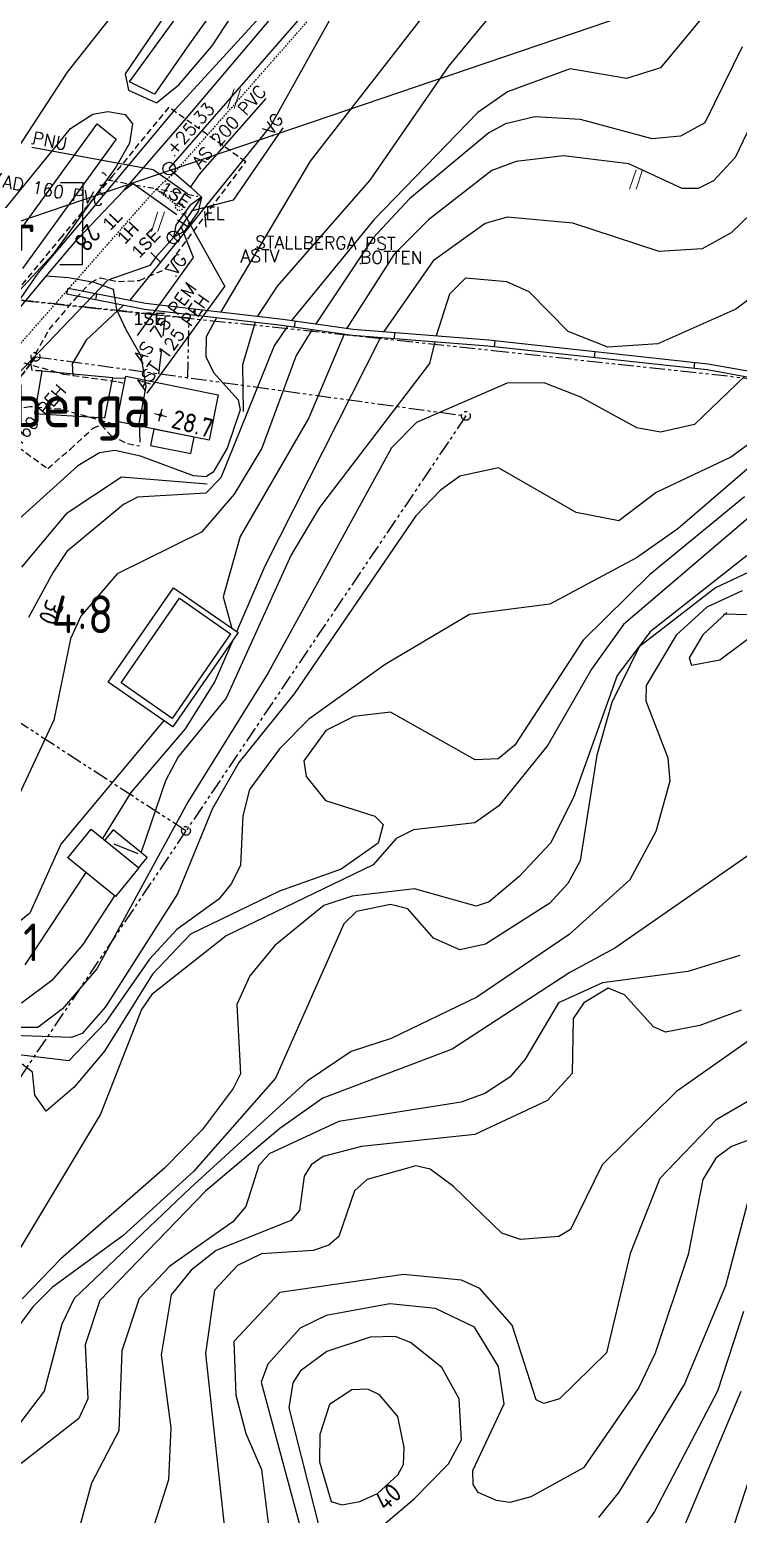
# Model space of a CAD drawing. Header units: metres. Extents: x 139929 to 143267, y 6401995 to 6404511.
# Drawn here: x 140662.1 to 140718.6, y 6402223.7 to 6402341.9 of the extents above; entities that cross this region are included whole.
import ezdxf
from ezdxf.enums import TextEntityAlignment as Align

# ---------------------------------------------------------------- set-up
doc = ezdxf.new("R2010")
doc.units = ezdxf.units.M
for name, pattern in [('DASHDOT', [1, 0.5, -0.25, 0, -0.25]), ('DASHED', [0.75, 0.5, -0.25]), ('DASHED2', [3, 2, -1]), ('HIDDEN2', [0.1875, 0.125, -0.0625]), ('PHANTOM', [2.5, 1.25, -0.25, 0.25, -0.25, 0.25, -0.25])]:
    doc.linetypes.add(name, pattern=pattern)
for name, color, linetype, lineweight in [('FAS_HAKPARENTES', 250, 'Continuous', 18), ('LM_GRÄNSPUNKT_TEXT_NY', 94, 'Continuous', 25), ('PRI_LED_LUFTLED_ELNÄT', 249, 'Continuous', 18), ('PRI_MARKSLAG_ÄNG', 100, 'Continuous', 18), ('PRI_VATTEN_DIKE', 170, 'Continuous', 18)]:
    doc.layers.add(name, color=color, linetype=linetype, lineweight=lineweight)
for name, color, linetype in [('M-BEF-BYGGNAD', 3, 'Continuous'), ('M-BEF-DIKE', 4, 'Dike5'), ('M-BEF-EL', 4, 'ELLEDNING'), ('M-BEF-EL-LUFT', 4, 'ELLEDNING'), ('M-BEF-EL-TEXT', 1, 'Continuous'), ('M-BEF-MUR', 4, 'Continuous'), ('M-BEF-NIVÅ', 4, 'Continuous'), ('M-BEF-NIVÅKURVA-PRIMÄR-0.5M', 12, 'Continuous'), ('M-BEF-NIVÅKURVA-PRIMÄR-1.0M', 12, 'Continuous'), ('M-BEF-STAKET', 4, 'STAKET'), ('M-BEF-TELE', 4, 'TELELEDNING'), ('M-BEF-VA-D', 4, 'DASHDOT'), ('M-BEF-VA-INFO', 4, 'Continuous'), ('M-BEF-VA-S', 4, 'Continuous'), ('M-BEF-VA-TEXT', 1, 'Continuous'), ('M-BEF-VA-V', 4, 'HIDDEN2'), ('M-BEF-VÄGKANT', 1, 'DASHED'), ('M-FASTIGHETSBETECKNING', 3, 'Continuous'), ('M-GATUNAMN', 3, 'Continuous'), ('M-GR-FASTIGHETSGRÄNS', 3, 'PHANTOM'), ('M-GR-RÄTTIGHETSGRÄNS', 3, 'DASHED')]:
    doc.layers.add(name, color=color, linetype=linetype)
doc.styles.add('ISO', font='iso.shx', dxfattribs={"height": 2.5})
doc.styles.add('ITALICC', font='italicc', dxfattribs={"oblique": 10})
doc.styles.add('ROMANS', font='romans')
doc.linetypes.add('Dike5', pattern='A,1.5,["|",Standard,S=0.5,R=75,X=0,Y=0],1e-06,["|",Standard,S=0.5,R=105,X=0,Y=0],-0.75', length=2.250001)
doc.linetypes.add('ELLEDNING', pattern='A,3,-0.5,["E",Standard,S=0.5,R=0,X=0,Y=-0.25],-0.5', length=4)
doc.linetypes.add('STAKET', pattern='A,7,[134,morastr.shx,S=0.8,R=0,X=0,Y=0],0.6,[134,morastr.shx,S=0.8,R=0,X=0,Y=0],1', length=8.6)
doc.linetypes.add('TELELEDNING', pattern='A,3,-0.5,["T",Standard,S=0.5,R=0,X=0,Y=-0.25],-0.5', length=4)

# ---------------------------------------------------------------- blocks, each defined once
blk = doc.blocks.new('osynlig cirkel')
blk.add_circle((0, 0), 0.005)
blk = doc.blocks.new('OSYNLIG')
blk.add_blockref('osynlig cirkel', (0, 0))
blk = doc.blocks.new('PRI_M_ÄNG')
for points in [[(0.26, 1.56, 0), (-0.26, 0, 0)], [(0.78, 1.56, 0), (0.26, 0, 0)]]:
    blk.add_polyline3d(points)
blk = doc.blocks.new('PRI_NIVÅ_HÖJDPUNKT_ISM')
at = {"color": 7}
for p, q in [((-0.25, 0), (0.25, 0)), ((0, 0.25), (0, -0.25))]:
    blk.add_line(p, q, dxfattribs=at)
blk = doc.blocks.new('dikesbrunn180')
blk.add_arc((-0.5, -0.02), 0.5, 270.191, 89.4365)
blk = doc.blocks.new('DIKESBRUNN')
blk.add_blockref('dikesbrunn180', (0, 0))
blk = doc.blocks.new('BRUNN')
blk.add_circle((0, 0), 0.5)
blk = doc.blocks.new('VENTIL')
blk.add_line((0, -0.55), (0, 0.55))
blk = doc.blocks.new('LIGGARPUNKT')
blk.add_circle((0, 0), 0.35)
at = {"layer": 'LM_GRÄNSPUNKT_TEXT_NY', "style": 'ITALICC', "oblique": 10}
blk.add_attdef('PUNKTBETECKNING', (0.5, -0.35), '', height=0.7, dxfattribs=at)
blk = doc.blocks.new('PRI_V_POLLARE')
blk.add_circle((0, 0), 0.2)
blk = doc.blocks.new('SPWDEF')
at = {"color": 0, "linetype": 'Continuous'}
for p, q in [((-1, 0), (1, 0)), ((0, -1), (0, 1))]:
    blk.add_line(p, q, dxfattribs=at)
blk.add_circle((0, 0), 0.2)
blk = doc.blocks.new('PRI_NIVÅ_HÖJDPKT')
at = {"color": 0, "linetype": 'Continuous', "lineweight": -3}
blk.add_circle((183, 184), 0.0005, dxfattribs=at)

msp = doc.modelspace()

# ---------------------------------------------------------------- linework, layer by layer
at = {"layer": 'FAS_HAKPARENTES', "lineweight": -3}
for p, q in [((140666.413, 6402329.704), (140664.614, 6402329.722)), ((140666.347, 6402323.205), (140666.413, 6402329.704)), ((140664.547, 6402323.223), (140666.347, 6402323.205))]:
    msp.add_line(p, q, dxfattribs=at)
at = {"layer": 'FAS_HAKPARENTES', "color": 1, "linetype": 'Continuous', "lineweight": -3}
for p, q in [((140666.413, 6402329.704), (140664.614, 6402329.722)), ((140666.347, 6402323.205), (140666.413, 6402329.704)), ((140664.547, 6402323.223), (140666.347, 6402323.205))]:
    msp.add_line(p, q, dxfattribs=at)
at = {"layer": 'M-BEF-BYGGNAD'}
for p, q in [((140663.111, 6402314.72), (140662.533, 6402311.353)), ((140668.77, 6402314.202), (140663.111, 6402314.72)), ((140668.126, 6402310.995), (140668.77, 6402314.202)), ((140669.078, 6402310.708), (140669.805, 6402314.324)), ((140669.078, 6402310.708), (140669.805, 6402314.324)), ((140669.805, 6402314.324), (140677.163, 6402312.844)), ((140669.805, 6402314.324), (140677.163, 6402312.844)), ((140677.163, 6402312.844), (140676.436, 6402309.229)), ((140677.163, 6402312.844), (140676.436, 6402309.229)), ((140662.533, 6402311.353), (140668.126, 6402310.995)), ((140676.436, 6402309.229), (140669.078, 6402310.708)), ((140676.436, 6402309.229), (140669.078, 6402310.708)), ((140672.039, 6402310.113), (140671.778, 6402308.816)), ((140675.245, 6402309.468), (140672.039, 6402310.113)), ((140674.984, 6402308.171), (140675.245, 6402309.468)), ((140671.778, 6402308.816), (140674.984, 6402308.171)), ((140668.409, 6402289.954), (140673.601, 6402297.47)), ((140668.409, 6402289.954), (140673.601, 6402297.47)), ((140673.601, 6402297.47), (140678.746, 6402293.916)), ((140673.601, 6402297.47), (140678.746, 6402293.916)), ((140669.424, 6402289.908), (140674.07, 6402296.64)), ((140674.07, 6402296.64), (140678.145, 6402293.811)), ((140678.145, 6402293.811), (140673.484, 6402287.075)), ((140678.746, 6402293.916), (140673.553, 6402286.4)), ((140678.746, 6402293.916), (140673.553, 6402286.4)), ((140673.553, 6402286.4), (140668.409, 6402289.954)), ((140673.553, 6402286.4), (140668.409, 6402289.954)), ((140673.484, 6402287.075), (140669.424, 6402289.908)), ((140665.192, 6402275.973), (140667.051, 6402278.264)), ((140665.192, 6402275.973), (140667.051, 6402278.264)), ((140667.051, 6402278.264), (140670.846, 6402275.184)), ((140667.051, 6402278.264), (140670.846, 6402275.184)), ((140668.811, 6402278.21), (140668.138, 6402277.381)), ((140668.811, 6402278.21), (140668.138, 6402277.381)), ((140671.519, 6402276.012), (140668.811, 6402278.21)), ((140671.519, 6402276.012), (140668.811, 6402278.21)), ((140670.777, 6402276.312), (140668.88, 6402277.08)), ((140670.777, 6402276.312), (140668.88, 6402277.08)), ((140668.986, 6402272.893), (140665.192, 6402275.973)), ((140668.986, 6402272.893), (140665.192, 6402275.973)), ((140670.846, 6402275.184), (140671.519, 6402276.012)), ((140670.846, 6402275.184), (140671.519, 6402276.012)), ((140670.846, 6402275.184), (140668.986, 6402272.893)), ((140670.846, 6402275.184), (140668.986, 6402272.893))]:
    msp.add_line(p, q, dxfattribs=at)
at = {"layer": 'M-BEF-DIKE'}
for p, q in [((140670.094, 6402337.763), (140682.973, 6402355.44)), ((140681.838, 6402350.566), (140674.89, 6402340.787)), ((140674.89, 6402340.787), (140672.082, 6402336.783)), ((140672.082, 6402336.783), (140670.094, 6402337.763)), ((140659.358, 6402323.145), (140667.514, 6402334.396)), ((140667.514, 6402334.396), (140669.036, 6402333.19)), ((140669.036, 6402333.19), (140661.571, 6402322.905))]:
    msp.add_line(p, q, dxfattribs=at)
at = {"layer": 'M-BEF-EL', "flags": 128}
for points in [[(140673.867, 6402327.175), (140670.39, 6402329.644), (140669.656, 6402329.092), (140674.608, 6402334.839), (140686.789, 6402349.233), (140693.534, 6402357.516), (140702.417, 6402369.264), (140711.622, 6402380.209), (140721.182, 6402390.503)], [(140634.277, 6402282.538), (140633.936, 6402283.537), (140634.604, 6402283.251), (140636.782, 6402286.153), (140643.188, 6402295.437), (140647.64, 6402301.478), (140653.108, 6402308.96), (140660.051, 6402318.17), (140663.716, 6402322.601), (140665.935, 6402325.196), (140669.656, 6402329.092)], [(140676.194, 6402326.184), (140676.087, 6402327.425)], [(140663.471, 6402322.31), (140665.244, 6402322.185), (140667.254, 6402321.806), (140668.79, 6402321.259), (140669.06, 6402319.624), (140669.798, 6402318.029), (140671.004, 6402315.951), (140671.397, 6402313.488), (140670.862, 6402310.68), (140670.926, 6402309.078)]]:
    msp.add_lwpolyline(points, dxfattribs=at)
at = {"layer": 'M-BEF-EL-LUFT', "lineweight": -3}
msp.add_line((140654.1, 6402324.2), (140746.743, 6402355.662), dxfattribs=at)
at = {"layer": 'M-BEF-EL-TEXT'}
msp.add_polyline3d([(140676.141, 6402326.805, 0), (140676.241, 6402326.804, 0)], dxfattribs=at)
at = {"layer": 'M-BEF-MUR'}
for p, q in [((140665.118, 6402320.841), (140665.213, 6402321.332)), ((140671.297, 6402319.641), (140665.118, 6402320.841)), ((140665.213, 6402321.332), (140671.375, 6402320.135)), ((140667.406, 6402320.397), (140667.501, 6402320.888)), ((140682.243, 6402318.367), (140671.297, 6402319.641)), ((140671.375, 6402320.135), (140682.307, 6402318.864)), ((140675.306, 6402319.175), (140675.364, 6402319.671)), ((140682.307, 6402318.864), (140687.903, 6402318.07)), ((140683.25, 6402318.225), (140683.32, 6402318.72)), ((140687.848, 6402317.573), (140682.243, 6402318.367)), ((140698.628, 6402316.707), (140687.848, 6402317.573)), ((140687.903, 6402318.07), (140698.675, 6402317.204)), ((140691.193, 6402317.304), (140691.233, 6402317.803)), ((140698.675, 6402317.204), (140716.166, 6402315.317)), ((140716.095, 6402314.822), (140698.628, 6402316.707)), ((140699.166, 6402316.648), (140699.22, 6402317.146)), ((140707.12, 6402315.79, 32.38), (140707.173, 6402316.288, 32.38)), ((140715.074, 6402314.933, 32.536), (140715.127, 6402315.429, 32.536)), ((140716.166, 6402315.317, 32.556), (140725.032, 6402313.718, 33.309)), ((140724.957, 6402313.224, 33.309), (140716.095, 6402314.822, 32.556))]:
    msp.add_line(p, q, dxfattribs=at)
at = {"layer": 'M-BEF-MUR', "lineweight": -3}
for p, q in [((140682.307, 6402318.864), (140687.903, 6402318.07)), ((140683.25, 6402318.225), (140683.32, 6402318.72)), ((140687.848, 6402317.573), (140682.243, 6402318.367)), ((140698.628, 6402316.707), (140687.848, 6402317.573)), ((140687.903, 6402318.07), (140698.675, 6402317.204)), ((140691.193, 6402317.304), (140691.233, 6402317.803)), ((140698.675, 6402317.204), (140716.166, 6402315.317)), ((140716.095, 6402314.822), (140698.628, 6402316.707)), ((140699.166, 6402316.648), (140699.22, 6402317.146)), ((140707.12, 6402315.79), (140707.173, 6402316.288)), ((140715.074, 6402314.933), (140715.127, 6402315.429)), ((140716.166, 6402315.317), (140725.032, 6402313.718)), ((140724.957, 6402313.224), (140716.095, 6402314.822))]:
    msp.add_line(p, q, dxfattribs=at)
at = {"layer": 'M-BEF-NIVÅKURVA-PRIMÄR-0.5M', "linetype": 'Continuous', "lineweight": -3}
for p, q in [((140688.765, 6402347.607, 28.5), (140681.341, 6402334.264, 28.5)), ((140665.171, 6402338.51, 28.5), (140670.608, 6402345.413, 28.5)), ((140699.058, 6402343.295, 29.5), (140695.515, 6402338.993, 29.5)), ((140718.877, 6402340.544, 30.5), (140715.923, 6402334.5, 30.5)), ((140657.911, 6402327.433, 28.5), (140665.171, 6402338.51, 28.5)), ((140695.515, 6402338.993, 29.5), (140689.232, 6402329.914, 29.5)), ((140702.368, 6402334.965, 30.5), (140700.045, 6402334.415, 30.5)), ((140706.022, 6402334.751, 30.5), (140702.368, 6402334.965, 30.5)), ((140681.341, 6402334.264, 28.5), (140670.113, 6402320.38, 28.5)), ((140700.045, 6402334.415, 30.5), (140698.713, 6402333.693, 30.5)), ((140711.712, 6402333.21, 30.5), (140706.022, 6402334.751, 30.5)), ((140715.923, 6402334.5, 30.5), (140713.965, 6402333.431, 30.5)), ((140698.713, 6402333.693, 30.5), (140692.394, 6402328.442, 30.5)), ((140713.965, 6402333.431, 30.5), (140711.712, 6402333.21, 30.5)), ((140689.232, 6402329.914, 29.5), (140681.863, 6402321.479, 29.5)), ((140722.307, 6402329.901, 31.5), (140718.009, 6402325.74, 31.5)), ((140692.394, 6402328.442, 30.5), (140689.511, 6402325.325, 30.5)), ((140700.179, 6402326.986, 31.5), (140698.424, 6402326.468, 31.5)), ((140705.405, 6402326.51, 31.5), (140700.179, 6402326.986, 31.5)), ((140698.424, 6402326.468, 31.5), (140694.269, 6402323.492, 31.5)), ((140712.288, 6402324.253, 31.5), (140705.405, 6402326.51, 31.5)), ((140718.009, 6402325.74, 31.5), (140715.713, 6402324.469, 31.5)), ((140689.511, 6402325.325, 30.5), (140684.927, 6402318.492, 30.5)), ((140715.713, 6402324.469, 31.5), (140712.288, 6402324.253, 31.5)), ((140694.269, 6402323.492, 31.5), (140690.355, 6402317.873, 31.5)), ((140681.863, 6402321.479, 29.5), (140680.284, 6402319.098, 29.5)), ((140669.612, 6402319.968, 28.5), (140666.655, 6402317.195, 28.5)), ((140680.114, 6402318.615, 29.5), (140679.109, 6402315.227, 29.5)), ((140690.095, 6402317.392, 31.5), (140680.882, 6402299.188, 31.5)), ((140684.639, 6402318.028, 30.5), (140683.367, 6402315.975, 30.5)), ((140666.655, 6402317.195, 28.5), (140665.527, 6402315.298, 28.5)), ((140665.527, 6402315.298, 28.5), (140665.595, 6402314.389, 28.5)), ((140679.109, 6402315.227, 29.5), (140679.154, 6402311.51, 29.5)), ((140683.367, 6402315.975, 30.5), (140680.629, 6402308.598, 30.5)), ((140700.181, 6402313.767, 32.5), (140692.951, 6402310.64, 32.5)), ((140703.119, 6402313.791, 32.5), (140700.181, 6402313.767, 32.5)), ((140706.046, 6402312.66, 32.5), (140703.119, 6402313.791, 32.5)), ((140719.075, 6402314.285, 32.5), (140715.093, 6402310.485, 32.5)), ((140710.491, 6402310.221, 32.5), (140706.046, 6402312.66, 32.5)), ((140692.951, 6402310.64, 32.5), (140690.957, 6402308.606, 32.5)), ((140712.379, 6402309.866, 32.5), (140710.491, 6402310.221, 32.5)), ((140715.093, 6402310.485, 32.5), (140712.379, 6402309.866, 32.5)), ((140722.924, 6402310.07, 33.5), (140713.766, 6402302.183, 33.5)), ((140680.629, 6402308.598, 30.5), (140678.433, 6402304.93, 30.5)), ((140690.957, 6402308.606, 32.5), (140681.146, 6402290.695, 32.5)), ((140669.452, 6402306.296, 29.5), (140665.058, 6402303.362, 29.5)), ((140676.278, 6402305.723, 29.5), (140669.452, 6402306.296, 29.5)), ((140678.433, 6402304.93, 30.5), (140675.841, 6402301.909, 30.5)), ((140665.058, 6402303.362, 29.5), (140661.489, 6402299.12, 29.5)), ((140719.541, 6402303.183, 34.5), (140709.445, 6402294.551, 34.5)), ((140675.841, 6402301.909, 30.5), (140669.104, 6402298.596, 30.5)), ((140713.766, 6402302.183, 33.5), (140710.471, 6402299.873, 33.5)), ((140722.294, 6402302.433, 35.5), (140711.555, 6402293.982, 35.5)), ((140710.471, 6402299.873, 33.5), (140703.574, 6402296.163, 33.5)), ((140669.104, 6402298.596, 30.5), (140666.215, 6402295.217, 30.5)), ((140680.882, 6402299.188, 31.5), (140678.617, 6402293.974, 31.5)), ((140718.888, 6402297.234, 36.5), (140716.063, 6402295.947, 36.5)), ((140703.574, 6402296.163, 33.5), (140697.177, 6402295.344, 33.5)), ((140716.063, 6402295.947, 36.5), (140713.62, 6402293.706, 36.5)), ((140666.215, 6402295.217, 30.5), (140665.394, 6402293.416, 30.5)), ((140697.177, 6402295.344, 33.5), (140690.471, 6402291.371, 33.5)), ((140709.445, 6402294.551, 34.5), (140706.896, 6402290.997, 34.5)), ((140711.555, 6402293.982, 35.5), (140708.929, 6402290.493, 35.5)), ((140713.62, 6402293.706, 36.5), (140711.237, 6402289.704, 36.5)), ((140665.394, 6402293.416, 30.5), (140664.068, 6402286.933, 30.5)), ((140678.367, 6402293.364, 31.5), (140676.9, 6402290.015, 31.5)), ((140690.471, 6402291.371, 33.5), (140684.39, 6402287.028, 33.5)), ((140681.146, 6402290.695, 32.5), (140674.774, 6402280.459, 32.5)), ((140706.896, 6402290.997, 34.5), (140703.423, 6402284.957, 34.5)), ((140708.929, 6402290.493, 35.5), (140705.454, 6402280.792, 35.5)), ((140676.9, 6402290.015, 31.5), (140674.539, 6402286.242, 31.5)), ((140711.237, 6402289.704, 36.5), (140711.213, 6402288.482, 36.5)), ((140711.213, 6402288.482, 36.5), (140712.976, 6402283.946, 36.5)), ((140664.068, 6402286.933, 30.5), (140659.988, 6402278.195, 30.5)), ((140684.39, 6402287.028, 33.5), (140682.049, 6402284.651, 33.5)), ((140674.539, 6402286.242, 31.5), (140670.216, 6402281.174, 31.5)), ((140682.049, 6402284.651, 33.5), (140679.656, 6402281.424, 33.5)), ((140703.423, 6402284.957, 34.5), (140699.5, 6402280.123, 34.5)), ((140712.976, 6402283.946, 36.5), (140713.138, 6402282.096, 36.5)), ((140713.138, 6402282.096, 36.5), (140712.013, 6402278.066, 36.5)), ((140670.216, 6402281.174, 31.5), (140667.953, 6402277.531, 31.5)), ((140679.656, 6402281.424, 33.5), (140679.127, 6402279.319, 33.5)), ((140705.454, 6402280.792, 35.5), (140703.621, 6402277.14, 35.5)), ((140674.774, 6402280.459, 32.5), (140667.492, 6402267.159, 32.5)), ((140699.5, 6402280.123, 34.5), (140697.597, 6402278.757, 34.5)), ((140679.127, 6402279.319, 33.5), (140678.932, 6402275.388, 33.5)), ((140692.721, 6402278.218, 34.5), (140691.325, 6402277.516, 34.5)), ((140697.597, 6402278.757, 34.5), (140692.721, 6402278.218, 34.5)), ((140691.325, 6402277.516, 34.5), (140689.503, 6402275.437, 34.5)), ((140703.621, 6402277.14, 35.5), (140701.122, 6402274.492, 35.5)), ((140712.013, 6402278.066, 36.5), (140709.934, 6402274.223, 36.5)), ((140666.629, 6402274.807, 31.5), (140661.774, 6402267.466, 31.5)), ((140689.503, 6402275.437, 34.5), (140677.789, 6402269.781, 34.5)), ((140678.932, 6402275.388, 33.5), (140678.225, 6402273.934, 33.5)), ((140678.225, 6402273.934, 33.5), (140677.224, 6402272.698, 33.5)), ((140692.788, 6402273.524, 35.5), (140687.844, 6402272.943, 35.5)), ((140697.708, 6402272.125, 35.5), (140692.788, 6402273.524, 35.5)), ((140701.122, 6402274.492, 35.5), (140698.733, 6402272.471, 35.5)), ((140709.934, 6402274.223, 36.5), (140705.112, 6402269.871, 36.5)), ((140677.224, 6402272.698, 33.5), (140673.88, 6402270.278, 33.5)), ((140687.844, 6402272.943, 35.5), (140685.563, 6402272.191, 35.5)), ((140698.733, 6402272.471, 35.5), (140697.708, 6402272.125, 35.5)), ((140685.563, 6402272.191, 35.5), (140681.666, 6402269.009, 35.5)), ((140673.88, 6402270.278, 33.5), (140671.685, 6402267.917, 33.5)), ((140677.789, 6402269.781, 34.5), (140671.874, 6402265.106, 34.5)), ((140681.666, 6402269.009, 35.5), (140679.679, 6402266.582, 35.5)), ((140705.112, 6402269.871, 36.5), (140697.754, 6402264.9, 36.5)), ((140671.685, 6402267.917, 33.5), (140668.155, 6402262.861, 33.5)), ((140718.715, 6402268.195, 37.5), (140714.559, 6402266.938, 37.5)), ((140667.492, 6402267.159, 32.5), (140664.752, 6402263.975, 32.5)), ((140679.679, 6402266.582, 35.5), (140678.634, 6402264.317, 35.5)), ((140714.559, 6402266.938, 37.5), (140707.777, 6402266.039, 37.5)), ((140707.777, 6402266.039, 37.5), (140704.268, 6402264.453, 37.5)), ((140671.874, 6402265.106, 34.5), (140671.056, 6402263.896, 34.5)), ((140678.634, 6402264.317, 35.5), (140678.937, 6402258.795, 35.5)), ((140697.754, 6402264.9, 36.5), (140690.948, 6402261.614, 36.5)), ((140704.268, 6402264.453, 37.5), (140701.612, 6402259.948, 37.5)), ((140723.339, 6402264.178, 38.5), (140713.657, 6402257.394, 38.5)), ((140664.752, 6402263.975, 32.5), (140662.789, 6402262.482, 32.5)), ((140668.155, 6402262.861, 33.5), (140665.267, 6402259.813, 33.5)), ((140671.056, 6402263.896, 34.5), (140667.797, 6402255.59, 34.5)), ((140662.789, 6402262.482, 32.5), (140658.252, 6402262.491, 32.5)), ((140687.761, 6402260.571, 36.5), (140684.245, 6402258.217, 36.5)), ((140690.948, 6402261.614, 36.5), (140687.761, 6402260.571, 36.5)), ((140665.267, 6402259.813, 33.5), (140660.631, 6402260.367, 33.5)), ((140701.612, 6402259.948, 37.5), (140700.378, 6402258.514, 37.5)), ((140684.245, 6402258.217, 36.5), (140674.93, 6402249.694, 36.5)), ((140678.937, 6402258.795, 35.5), (140678.365, 6402257.622, 35.5)), ((140700.378, 6402258.514, 37.5), (140698.405, 6402257.233, 37.5)), ((140678.365, 6402257.622, 35.5), (140675.884, 6402254.318, 35.5)), ((140698.405, 6402257.233, 37.5), (140696.499, 6402256.535, 37.5)), ((140713.657, 6402257.394, 38.5), (140707.753, 6402251.541, 38.5)), ((140696.499, 6402256.535, 37.5), (140686.757, 6402255.004, 37.5)), ((140667.797, 6402255.59, 34.5), (140650.661, 6402227.112, 34.5)), ((140686.757, 6402255.004, 37.5), (140681.233, 6402252.423, 37.5)), ((140675.884, 6402254.318, 35.5), (140672.884, 6402251.266, 35.5)), ((140722.162, 6402254.533, 39.5), (140718.05, 6402253.01, 39.5)), ((140681.233, 6402252.423, 37.5), (140680.411, 6402251.502, 37.5)), ((140718.05, 6402253.01, 39.5), (140716.791, 6402252.082, 39.5)), ((140672.884, 6402251.266, 35.5), (140664.641, 6402244.067, 35.5)), ((140680.411, 6402251.502, 37.5), (140679.357, 6402248.234, 37.5)), ((140692.899, 6402251.458, 38.5), (140689.014, 6402250.367, 38.5)), ((140694.041, 6402251.188, 38.5), (140692.899, 6402251.458, 38.5)), ((140695.907, 6402249.819, 38.5), (140694.041, 6402251.188, 38.5)), ((140707.753, 6402251.541, 38.5), (140705.219, 6402246.397, 38.5)), ((140716.791, 6402252.082, 39.5), (140715.754, 6402250.374, 39.5)), ((140689.014, 6402250.367, 38.5), (140688.029, 6402249.48, 38.5)), ((140715.754, 6402250.374, 39.5), (140714.588, 6402244.411, 39.5)), ((140674.93, 6402249.694, 36.5), (140665.681, 6402240.909, 36.5)), ((140688.029, 6402249.48, 38.5), (140686.772, 6402245.847, 38.5)), ((140699.754, 6402246.096, 38.5), (140695.907, 6402249.819, 38.5)), ((140679.357, 6402248.234, 37.5), (140678.325, 6402247.004, 37.5)), ((140678.325, 6402247.004, 37.5), (140673.302, 6402243.476, 37.5)), ((140705.219, 6402246.397, 38.5), (140704.283, 6402245.853, 38.5)), ((140685.978, 6402245.153, 38.5), (140684.722, 6402244.734, 38.5)), ((140686.772, 6402245.847, 38.5), (140685.978, 6402245.153, 38.5)), ((140701.234, 6402245.59, 38.5), (140699.754, 6402246.096, 38.5)), ((140704.283, 6402245.853, 38.5), (140701.234, 6402245.59, 38.5)), ((140664.641, 6402244.067, 35.5), (140661.561, 6402240.87, 35.5)), ((140680.61, 6402244.453, 38.5), (140678.7, 6402243.531, 38.5)), ((140684.722, 6402244.734, 38.5), (140680.61, 6402244.453, 38.5)), ((140714.588, 6402244.411, 39.5), (140711.95, 6402236.552, 39.5)), ((140673.302, 6402243.476, 37.5), (140670.872, 6402240.905, 37.5)), ((140678.7, 6402243.531, 38.5), (140676.874, 6402241.577, 38.5)), ((140676.874, 6402241.577, 38.5), (140676.157, 6402236.518, 38.5)), ((140665.681, 6402240.909, 36.5), (140664.715, 6402238.849, 36.5)), ((140670.872, 6402240.905, 37.5), (140669.499, 6402236.748, 37.5)), ((140690.841, 6402240.491, 39.5), (140685.759, 6402239.544, 39.5)), ((140694.468, 6402240.096, 39.5), (140690.841, 6402240.491, 39.5)), ((140685.759, 6402239.544, 39.5), (140683.697, 6402238.553, 39.5)), ((140697.57, 6402238.618, 39.5), (140694.468, 6402240.096, 39.5)), ((140718.99, 6402239.88, 40.5), (140716.931, 6402233.524, 40.5)), ((140664.715, 6402238.849, 36.5), (140663.303, 6402233.515, 36.5)), ((140683.697, 6402238.553, 39.5), (140681.115, 6402235.666, 39.5)), ((140699.485, 6402235.495, 39.5), (140697.57, 6402238.618, 39.5)), ((140669.499, 6402236.748, 37.5), (140669.258, 6402230.359, 37.5)), ((140676.157, 6402236.518, 38.5), (140678.109, 6402218.529, 38.5)), ((140681.115, 6402235.666, 39.5), (140680.59, 6402234.238, 39.5)), ((140711.95, 6402236.552, 39.5), (140710.624, 6402233.76, 39.5)), ((140699.93, 6402232.533, 39.5), (140699.485, 6402235.495, 39.5)), ((140722.208, 6402235.049, 41.5), (140715.707, 6402215.176, 41.5)), ((140663.303, 6402233.515, 36.5), (140657.462, 6402225.908, 36.5)), ((140680.59, 6402234.238, 39.5), (140684.778, 6402218.701, 39.5)), ((140687.798, 6402233.622, 40.5), (140686.026, 6402232.467, 40.5)), ((140689.082, 6402233.678, 40.5), (140687.798, 6402233.622, 40.5)), ((140690.021, 6402233.228, 40.5), (140689.082, 6402233.678, 40.5)), ((140710.624, 6402233.76, 39.5), (140706.261, 6402227.415, 39.5)), ((140716.931, 6402233.524, 40.5), (140711.909, 6402223.956, 40.5)), ((140686.026, 6402232.467, 40.5), (140685.246, 6402230.085, 40.5)), ((140691.463, 6402231.504, 40.5), (140690.021, 6402233.228, 40.5)), ((140697.429, 6402227.212, 39.5), (140699.93, 6402232.533, 39.5)), ((140691.974, 6402229.052, 40.5), (140691.463, 6402231.504, 40.5)), ((140669.258, 6402230.359, 37.5), (140667.061, 6402226.197, 37.5)), ((140685.246, 6402230.085, 40.5), (140685.238, 6402227.907, 40.5)), ((140691.932, 6402227.704, 40.5), (140691.974, 6402229.052, 40.5)), ((140685.238, 6402227.907, 40.5), (140686.16, 6402224.758, 40.5)), ((140691.471, 6402226.873, 40.5), (140691.932, 6402227.704, 40.5)), ((140706.261, 6402227.415, 39.5), (140702.069, 6402225.104, 39.5)), ((140689.859, 6402225.375, 40.5), (140691.471, 6402226.873, 40.5)), ((140697.455, 6402226.092, 39.5), (140697.429, 6402227.212, 39.5)), ((140667.061, 6402226.197, 37.5), (140665.419, 6402220.097, 37.5)), ((140688.446, 6402224.749, 40.5), (140689.859, 6402225.375, 40.5)), ((140697.873, 6402225.466, 39.5), (140697.455, 6402226.092, 39.5)), ((140699.315, 6402224.813, 39.5), (140697.873, 6402225.466, 39.5)), ((140702.069, 6402225.104, 39.5), (140700.391, 6402224.662, 39.5)), ((140686.16, 6402224.758, 40.5), (140687.005, 6402224.48, 40.5)), ((140687.005, 6402224.48, 40.5), (140688.446, 6402224.749, 40.5)), ((140700.391, 6402224.662, 39.5), (140699.315, 6402224.813, 39.5)), ((140711.909, 6402223.956, 40.5), (140709.535, 6402220.46, 40.5))]:
    msp.add_line(p, q, dxfattribs=at)
at = {"layer": 'M-BEF-NIVÅKURVA-PRIMÄR-1.0M', "linetype": 'Continuous', "lineweight": -3}
for p, q in [((140676.669, 6402340.629, 28), (140683.551, 6402351.036, 28)), ((140673.87, 6402344.471, 28), (140669.758, 6402338.377, 28)), ((140694.446, 6402344.23, 29), (140684.475, 6402331.432, 29)), ((140716.886, 6402344.336, 30), (140712.393, 6402338.879, 30)), ((140674.024, 6402337.512, 28), (140676.669, 6402340.629, 28)), ((140705.196, 6402338.797, 30), (140700.207, 6402336.953, 30)), ((140709.681, 6402338.01, 30), (140705.196, 6402338.797, 30)), ((140712.393, 6402338.879, 30), (140709.681, 6402338.01, 30)), ((140721.692, 6402338.759, 31), (140718.325, 6402331.72, 31)), ((140669.758, 6402338.377, 28), (140670.023, 6402337.102, 28)), ((140672.252, 6402336.088, 28), (140674.024, 6402337.512, 28)), ((140670.023, 6402337.102, 28), (140672.252, 6402336.088, 28)), ((140700.207, 6402336.953, 30), (140697.847, 6402335.299, 30)), ((140665.404, 6402334.032, 28), (140667.191, 6402335.178, 28)), ((140667.191, 6402335.178, 28), (140668.365, 6402335.379, 28)), ((140668.365, 6402335.379, 28), (140669.761, 6402335.159, 28)), ((140669.761, 6402335.159, 28), (140670.325, 6402334.421, 28)), ((140697.847, 6402335.299, 30), (140689.55, 6402326.77, 30)), ((140660.045, 6402327.469, 28), (140665.404, 6402334.032, 28)), ((140670.325, 6402334.421, 28), (140670.11, 6402332.883, 28)), ((140670.11, 6402332.883, 28), (140669.012, 6402330.958, 28)), ((140684.475, 6402331.432, 29), (140677.377, 6402319.437, 29)), ((140700.899, 6402331.405, 31), (140698.959, 6402330.694, 31)), ((140704.651, 6402331.868, 31), (140700.899, 6402331.405, 31)), ((140709.863, 6402331.213, 31), (140704.651, 6402331.868, 31)), ((140718.325, 6402331.72, 31), (140716.602, 6402329.862, 31)), ((140669.012, 6402330.958, 28), (140664.039, 6402324.06, 28)), ((140698.959, 6402330.694, 31), (140693.901, 6402326.761, 31)), ((140714.119, 6402329.253, 31), (140709.863, 6402331.213, 31)), ((140715.398, 6402329.269, 31), (140714.119, 6402329.253, 31)), ((140716.602, 6402329.862, 31), (140715.398, 6402329.269, 31)), ((140689.55, 6402326.77, 30), (140683.003, 6402318.765, 30)), ((140693.901, 6402326.761, 31), (140691.174, 6402324.042, 31)), ((140664.039, 6402324.06, 28), (140659.979, 6402319.677, 28)), ((140691.174, 6402324.042, 31), (140687.403, 6402318.141, 31)), ((140696.869, 6402322.121, 32), (140695.593, 6402320.852, 32)), ((140700.148, 6402321.823, 32), (140696.869, 6402322.121, 32)), ((140695.593, 6402320.852, 32), (140694.524, 6402317.538, 32)), ((140701.921, 6402321.039, 32), (140700.148, 6402321.823, 32)), ((140705.029, 6402317.887, 32), (140701.921, 6402321.039, 32)), ((140720.184, 6402321.001, 32), (140718.394, 6402319.653, 32)), ((140718.394, 6402319.653, 32), (140712.177, 6402316.894, 32)), ((140677.025, 6402318.974, 29), (140676.202, 6402317.45, 29)), ((140676.202, 6402317.45, 29), (140676.171, 6402315.887, 29)), ((140682.688, 6402318.304, 30), (140681.613, 6402316.725, 30)), ((140687.197, 6402317.665, 31), (140684.368, 6402311.004, 31)), ((140708.189, 6402316.64, 32), (140705.029, 6402317.887, 32)), ((140681.613, 6402316.725, 30), (140677.371, 6402306.239, 30)), ((140694.407, 6402317.046, 32), (140693.997, 6402315.321, 32)), ((140712.177, 6402316.894, 32), (140708.189, 6402316.64, 32)), ((140676.171, 6402315.887, 29), (140676.785, 6402314.621, 29)), ((140693.997, 6402315.321, 32), (140685.231, 6402303.86, 32)), ((140676.785, 6402314.621, 29), (140678.761, 6402312.438, 29)), ((140678.902, 6402311.656, 29), (140677.865, 6402308.583, 29)), ((140678.761, 6402312.438, 29), (140678.902, 6402311.656, 29)), ((140684.368, 6402311.004, 31), (140678.91, 6402301.573, 31)), ((140719.53, 6402308.982, 33), (140717.999, 6402307.878, 33)), ((140667.699, 6402308.21, 29), (140665.979, 6402307.174, 29)), ((140668.936, 6402308.404, 29), (140667.699, 6402308.21, 29)), ((140670.971, 6402307.945, 29), (140668.936, 6402308.404, 29)), ((140675.194, 6402306.391, 29), (140670.971, 6402307.945, 29)), ((140677.865, 6402308.583, 29), (140676.759, 6402306.686, 29)), ((140717.999, 6402307.878, 33), (140712.027, 6402305.072, 33)), ((140665.979, 6402307.174, 29), (140661.019, 6402302.7, 29)), ((140676.759, 6402306.686, 29), (140676.168, 6402306.309, 29)), ((140699.492, 6402307.015, 33), (140696.397, 6402306.374, 33)), ((140705.664, 6402303.47, 33), (140699.492, 6402307.015, 33)), ((140676.168, 6402306.309, 29), (140675.194, 6402306.391, 29)), ((140677.371, 6402306.239, 30), (140676.19, 6402305.007, 30)), ((140696.397, 6402306.374, 33), (140694.844, 6402305.213, 33)), ((140670.725, 6402304.698, 30), (140669.624, 6402304.102, 30)), ((140676.19, 6402305.007, 30), (140670.725, 6402304.698, 30)), ((140694.844, 6402305.213, 33), (140692.905, 6402303.212, 33)), ((140712.027, 6402305.072, 33), (140709.073, 6402302.808, 33)), ((140719.086, 6402304.706, 34), (140711.501, 6402298.514, 34)), ((140669.624, 6402304.102, 30), (140665.099, 6402300.378, 30)), ((140685.231, 6402303.86, 32), (140682.975, 6402300.088, 32)), ((140692.905, 6402303.212, 33), (140683.216, 6402289.031, 33)), ((140709.073, 6402302.808, 33), (140705.664, 6402303.47, 33)), ((140678.91, 6402301.573, 31), (140677.562, 6402296.762, 31)), ((140665.099, 6402300.378, 30), (140664.027, 6402298.714, 30)), ((140682.975, 6402300.088, 32), (140677.787, 6402288.704, 32)), ((140723.055, 6402300.439, 36), (140716.778, 6402297.475, 36)), ((140664.027, 6402298.714, 30), (140662.062, 6402295.117, 30)), ((140711.501, 6402298.514, 34), (140706.223, 6402293.32, 34)), ((140716.778, 6402297.475, 36), (140710.675, 6402292.778, 36)), ((140677.562, 6402296.762, 31), (140678.248, 6402294.227, 31)), ((140717.666, 6402295.509, 37), (140715.768, 6402293.729, 37)), ((140719.336, 6402295.327, 37), (140717.395, 6402295.377, 37)), ((140715.768, 6402293.729, 37), (140714.658, 6402291.894, 37)), ((140717.106, 6402291.74, 37), (140720.457, 6402294.239, 37)), ((140706.223, 6402293.32, 34), (140700.777, 6402284.939, 34)), ((140710.675, 6402292.778, 36), (140708.506, 6402288.359, 36)), ((140714.658, 6402291.894, 37), (140714.849, 6402291.317, 37)), ((140714.849, 6402291.317, 37), (140717.106, 6402291.74, 37)), ((140683.216, 6402289.031, 33), (140678.805, 6402283.561, 33)), ((140677.787, 6402288.704, 32), (140673.971, 6402284.031, 32)), ((140708.506, 6402288.359, 36), (140707.322, 6402284.148, 36)), ((140672.839, 6402286.912, 31), (140664.637, 6402277.057, 31)), ((140687.97, 6402287.233, 34), (140685.739, 6402286.114, 34)), ((140690.882, 6402287.59, 34), (140687.97, 6402287.233, 34)), ((140697.631, 6402283.786, 34), (140690.882, 6402287.59, 34)), ((140685.739, 6402286.114, 34), (140683.979, 6402283.708, 34)), ((140733.904, 6402286.242, 37), (140708.756, 6402268.801, 37)), ((140700.777, 6402284.939, 34), (140699.467, 6402283.855, 34)), ((140707.322, 6402284.148, 36), (140705.978, 6402275.743, 36)), ((140673.971, 6402284.031, 32), (140672.976, 6402282.124, 32)), ((140678.805, 6402283.561, 33), (140676.705, 6402279.904, 33)), ((140683.979, 6402283.708, 34), (140684.165, 6402282.454, 34)), ((140699.467, 6402283.855, 34), (140697.631, 6402283.786, 34)), ((140672.976, 6402282.124, 32), (140671.016, 6402276.42, 32)), ((140684.165, 6402282.454, 34), (140685.712, 6402280.537, 34)), ((140676.705, 6402279.904, 33), (140673.924, 6402273.107, 33)), ((140685.712, 6402280.537, 34), (140689.623, 6402279.286, 34)), ((140689.623, 6402279.286, 34), (140690.297, 6402278.624, 34)), ((140690.297, 6402278.624, 34), (140689.909, 6402277.141, 34)), ((140664.637, 6402277.057, 31), (140662.16, 6402271.582, 31)), ((140689.909, 6402277.141, 34), (140686.945, 6402275.068, 34)), ((140686.945, 6402275.068, 34), (140682.051, 6402273.328, 34)), ((140705.978, 6402275.743, 36), (140705.004, 6402273.929, 36)), ((140705.004, 6402273.929, 36), (140703.574, 6402272.379, 36)), ((140668.907, 6402272.957, 32), (140666.39, 6402269.078, 32)), ((140673.924, 6402273.107, 33), (140668.177, 6402264.131, 33)), ((140682.051, 6402273.328, 34), (140674.968, 6402269.904, 34)), ((140703.574, 6402272.379, 36), (140698.462, 6402269.099, 36)), ((140662.16, 6402271.582, 31), (140657.849, 6402268.122, 31)), ((140688.185, 6402271.697, 36), (140687.16, 6402270.717, 36)), ((140690.895, 6402272.269, 36), (140688.185, 6402271.697, 36)), ((140692.259, 6402271.912, 36), (140690.895, 6402272.269, 36)), ((140694.303, 6402269.579, 36), (140692.259, 6402271.912, 36)), ((140687.16, 6402270.717, 36), (140681.727, 6402258.443, 36)), ((140666.39, 6402269.078, 32), (140663.901, 6402266.213, 32)), ((140674.968, 6402269.904, 34), (140671.929, 6402266.72, 34)), ((140696.416, 6402268.668, 36), (140694.303, 6402269.579, 36)), ((140698.462, 6402269.099, 36), (140696.416, 6402268.668, 36)), ((140708.756, 6402268.801, 37), (140705.155, 6402266.867, 37)), ((140671.929, 6402266.72, 34), (140668.119, 6402260.602, 34)), ((140705.155, 6402266.867, 37), (140695.783, 6402260.739, 37)), ((140663.901, 6402266.213, 32), (140661.499, 6402264.426, 32)), ((140708.218, 6402265.618, 38), (140706.278, 6402264.44, 38)), ((140709.516, 6402265.068, 38), (140708.218, 6402265.618, 38)), ((140668.177, 6402264.131, 33), (140666.322, 6402262.003, 33)), ((140706.278, 6402264.44, 38), (140705.422, 6402263.194, 38)), ((140711.829, 6402262.534, 38), (140709.516, 6402265.068, 38)), ((140705.422, 6402263.194, 38), (140705.342, 6402258.815, 38)), ((140718.805, 6402263.845, 38), (140715.518, 6402262.628, 38)), ((140665.491, 6402261.67, 33), (140659.996, 6402261.862, 33)), ((140666.322, 6402262.003, 33), (140665.491, 6402261.67, 33)), ((140712.772, 6402262.11, 38), (140711.829, 6402262.534, 38)), ((140715.518, 6402262.628, 38), (140712.772, 6402262.11, 38)), ((140668.119, 6402260.602, 34), (140665.683, 6402257.715, 34)), ((140695.783, 6402260.739, 37), (140685.505, 6402256.852, 37)), ((140662.362, 6402258.93, 34), (140661.54, 6402259.554, 34)), ((140662.571, 6402257.097, 34), (140662.362, 6402258.93, 34)), ((140681.727, 6402258.443, 36), (140675.215, 6402251.031, 36)), ((140705.342, 6402258.815, 38), (140703.395, 6402256.655, 38)), ((140722.018, 6402258.13, 39), (140716.817, 6402255.138, 39)), ((140663.462, 6402255.814, 34), (140662.571, 6402257.097, 34)), ((140665.683, 6402257.715, 34), (140663.462, 6402255.814, 34)), ((140685.505, 6402256.852, 37), (140682.065, 6402254.424, 37)), ((140703.395, 6402256.655, 38), (140697.587, 6402253.95, 38)), ((140716.817, 6402255.138, 39), (140712.326, 6402250.444, 39)), ((140682.065, 6402254.424, 37), (140676.146, 6402249.449, 37)), ((140697.587, 6402253.95, 38), (140688.582, 6402253.005, 38)), ((140685.529, 6402252.221, 38), (140684.555, 6402251.537, 38)), ((140688.582, 6402253.005, 38), (140685.529, 6402252.221, 38)), ((140675.215, 6402251.031, 36), (140669.57, 6402245.883, 36)), ((140684.555, 6402251.537, 38), (140683.998, 6402250.637, 38)), ((140683.998, 6402250.637, 38), (140683.627, 6402247.909, 38)), ((140712.326, 6402250.444, 39), (140709.962, 6402244.494, 39)), ((140676.146, 6402249.449, 37), (140667.739, 6402240.741, 37)), ((140719.386, 6402248.851, 40), (140717.574, 6402241.902, 40)), ((140683.627, 6402247.909, 38), (140682.936, 6402247.122, 38)), ((140682.936, 6402247.122, 38), (140676.998, 6402244.738, 38)), ((140669.57, 6402245.883, 36), (140663.969, 6402241.817, 36)), ((140676.998, 6402244.738, 38), (140675.001, 6402243.165, 38)), ((140709.962, 6402244.494, 39), (140708.091, 6402236.572, 39)), ((140675.001, 6402243.165, 38), (140673.424, 6402241.2, 38)), ((140691.928, 6402242.817, 39), (140682.06, 6402241.37, 39)), ((140696.528, 6402242.356, 39), (140691.928, 6402242.817, 39)), ((140663.969, 6402241.817, 36), (140662.391, 6402240.24, 36)), ((140697.992, 6402241.688, 39), (140696.528, 6402242.356, 39)), ((140700.568, 6402238.785, 39), (140697.992, 6402241.688, 39)), ((140717.574, 6402241.902, 40), (140714.306, 6402234.113, 40)), ((140667.739, 6402240.741, 37), (140666.573, 6402237.211, 37)), ((140673.424, 6402241.2, 38), (140672.619, 6402236.424, 38)), ((140682.06, 6402241.37, 39), (140678.412, 6402237.491, 39)), ((140662.391, 6402240.24, 36), (140661.13, 6402238.529, 36)), ((140702.496, 6402232.826, 39), (140700.568, 6402238.785, 39)), ((140666.573, 6402237.211, 37), (140666.783, 6402232.922, 37)), ((140678.412, 6402237.491, 39), (140678.566, 6402233.213, 39)), ((140689.257, 6402237.837, 40), (140685.81, 6402236.674, 40)), ((140691.252, 6402237.886, 40), (140689.257, 6402237.837, 40)), ((140692.481, 6402237.398, 40), (140691.252, 6402237.886, 40)), ((140694.963, 6402235.413, 40), (140692.481, 6402237.398, 40)), ((140672.619, 6402236.424, 38), (140673.389, 6402230.613, 38)), ((140685.81, 6402236.674, 40), (140683.716, 6402235.145, 40)), ((140708.091, 6402236.572, 39), (140704.337, 6402232.925, 39)), ((140683.716, 6402235.145, 40), (140683.109, 6402234.182, 40)), ((140696.343, 6402232.908, 40), (140694.963, 6402235.413, 40)), ((140683.109, 6402234.182, 40), (140682.777, 6402232.21, 40)), ((140714.306, 6402234.113, 40), (140709.079, 6402225.48, 40)), ((140718.775, 6402233.503, 41), (140712.836, 6402219.414, 41)), ((140666.783, 6402232.922, 37), (140666.065, 6402231.348, 37)), ((140678.566, 6402233.213, 39), (140679.352, 6402230.148, 39)), ((140682.777, 6402232.21, 40), (140685.278, 6402222.364, 40)), ((140696.547, 6402229.665, 40), (140696.343, 6402232.908, 40)), ((140703.103, 6402232.552, 39), (140702.496, 6402232.826, 39)), ((140704.337, 6402232.925, 39), (140703.103, 6402232.552, 39)), ((140666.065, 6402231.348, 37), (140661.461, 6402227.771, 37)), ((140673.389, 6402230.613, 38), (140673.197, 6402226.466, 38)), ((140679.352, 6402230.148, 39), (140680.62, 6402227.305, 39)), ((140695.503, 6402227.752, 40), (140696.547, 6402229.665, 40)), ((140692.757, 6402224.946, 40), (140695.503, 6402227.752, 40)), ((140673.197, 6402226.466, 38), (140671.09, 6402219.86, 38)), ((140680.62, 6402227.305, 39), (140681.414, 6402220.921, 39)), ((140709.079, 6402225.48, 40), (140707.436, 6402223.475, 40)), ((140686.742, 6402219.879, 40), (140692.757, 6402224.946, 40))]:
    msp.add_line(p, q, dxfattribs=at)
at = {"layer": 'M-BEF-STAKET', "lineweight": -3}
msp.add_line((140668.783, 6402314.182), (140669.721, 6402314.151), dxfattribs=at)
at = {"layer": 'M-BEF-TELE', "linetype": 'Continuous'}
for p, q in [((140673.774, 6402335.586), (140686.27, 6402349.255)), ((140666.141, 6402326.452), (140673.774, 6402335.586)), ((140662.834, 6402322.53), (140666.141, 6402326.452)), ((140659.383, 6402317.558), (140662.834, 6402322.53))]:
    msp.add_line(p, q, dxfattribs=at)
at = {"layer": 'M-BEF-VA-D'}
msp.add_polyline3d([(140668.306, 6402329.948, 0), (140674.709, 6402328.802, 0), (140675.835, 6402328.581, 0)], dxfattribs=at)
at = {"layer": 'M-BEF-VA-INFO'}
for p, q in [((140675.738, 6402330.452), (140680.976, 6402336.436)), ((140682.322, 6402334.082), (140678.355, 6402328.346)), ((140671.982, 6402330.744), (140662.313, 6402332.528)), ((140674.738, 6402328.806), (140671.982, 6402330.744)), ((140674.975, 6402329.393), (140675.738, 6402330.452)), ((140678.355, 6402328.346), (140675.09, 6402327.473)), ((140674.275, 6402327.257), (140674.635, 6402327.328)), ((140674.436, 6402327.29), (140677.682, 6402321.474)), ((140675.207, 6402323.774), (140674.22, 6402326.227)), ((140674.78, 6402326.485), (140675.122, 6402326.487)), ((140670.734, 6402317.55), (140675.207, 6402323.774)), ((140671.495, 6402312.958), (140677.682, 6402321.474))]:
    msp.add_line(p, q, dxfattribs=at)
at = {"layer": 'M-BEF-VA-S'}
for points in [[(140673.261, 6402330.845, 0), (140704.304, 6402366.494, 0)], [(140673.261, 6402330.845, 0), (140674.979, 6402329.365, 0), (140675.835, 6402328.581, 0)], [(140675.835, 6402328.581, 0), (140675.569, 6402327.425, 0), (140674.466, 6402325.876, 0), (140673.601, 6402325.366, 0)], [(140675.835, 6402328.581, 0), (140674.9, 6402327.901, 0), (140673.798, 6402326.352, 0), (140673.601, 6402325.366, 0)], [(140674.386, 6402326.455, 0), (140675.193, 6402327.604, 0), (140675.835, 6402328.581, 0)], [(140674.386, 6402326.455, 0), (140674.183, 6402326.186, 0), (140673.601, 6402325.366, 0)], [(140673.601, 6402325.366, 0), (140672.184, 6402323.786, 0)], [(140672.184, 6402323.786, 0), (140671.729, 6402323.138, 0), (140668.377, 6402321.976, 0), (140654.421, 6402307.435, 0), (140651.448, 6402303.624, 0), (140650.092, 6402301.886, 0), (140647.219, 6402297.709, 0), (140640.334, 6402288.592, 0), (140635.471, 6402281.447, 0), (140627.317, 6402269.383, 0), (140627.024, 6402269.321, 0), (140621.009, 6402273.416, 0), (140612.908, 6402279.228, 0), (140585.474, 6402297.789, 0), (140572.635, 6402306.136, 0), (140564.862, 6402309.993, 0), (140553.857, 6402305.481, 0), (140543.806, 6402301.837, 0), (140539.295, 6402301.231, 0), (140535.278, 6402301.329, 0), (140529.651, 6402302.658, 0)], [(140671.32, 6402313.133, 0), (140671.378, 6402313.214, 0)]]:
    msp.add_polyline3d(points, dxfattribs=at)
at = {"layer": 'M-BEF-VA-TEXT'}
for p, q in [((140662.295, 6402332.831), (140662.394, 6402332.812)), ((140681.464, 6402333.417), (140681.521, 6402333.499)), ((140678.945, 6402323.417), (140679.045, 6402323.416)), ((140688.45, 6402323.297), (140688.55, 6402323.296)), ((140673.776, 6402322.252), (140673.834, 6402322.333))]:
    msp.add_line(p, q, dxfattribs=at)
for points in [[(140673.656, 6402331.836, 0), (140673.723, 6402331.91, 0)], [(140675.72, 6402330.8, 0), (140675.786, 6402330.876, 0)], [(140674.285, 6402326.32, 0), (140674.385, 6402326.319, 0)], [(140673.603, 6402325.371, 0), (140673.703, 6402325.37, 0)], [(140680.096, 6402324.491, 0), (140680.196, 6402324.49, 0)], [(140671.129, 6402315.288, 0), (140671.187, 6402315.369, 0)], [(140671.32, 6402313.133, 0), (140671.378, 6402313.214, 0)]]:
    msp.add_polyline3d(points, dxfattribs=at)
at = {"layer": 'M-BEF-VA-V'}
for points in [[(140626.85, 6402271.456, 0), (140634.792, 6402282.978, 0), (140641.596, 6402292.423, 0), (140648.21, 6402301.388, 0), (140651.466, 6402305.372, 0), (140654.024, 6402308.5, 0), (140672.227, 6402329.215, 0), (140673.751, 6402330.601, 0), (140704.762, 6402365.886, 0), (140719.812, 6402385.776, 0), (140731.749, 6402401.079, 0), (140745.841, 6402426.178, 0), (140746.326, 6402427.04, 0), (140758.698, 6402449.03, 0), (140771.155, 6402469.343, 0), (140771.632, 6402480.661, 0), (140772.009, 6402495.506, 0), (140774.936, 6402544.847, 0), (140775.864, 6402560.322, 0), (140780.7, 6402567.968, 0)], [(140672.227, 6402329.215, 0), (140674.068, 6402327.809, 0)]]:
    msp.add_polyline3d(points, dxfattribs=at)
at = {"layer": 'M-BEF-VÄGKANT', "lineweight": -3}
for p, q in [((140673.239, 6402335.728), (140668.741, 6402330.267)), ((140679.353, 6402331.381), (140673.239, 6402335.728)), ((140668.741, 6402330.267), (140664.705, 6402325.446)), ((140672.947, 6402322.841), (140679.353, 6402331.381)), ((140664.705, 6402325.446), (140661.407, 6402321.462)), ((140667.028, 6402321.792), (140667.79, 6402322.158)), ((140667.79, 6402322.158), (140669.215, 6402321.847)), ((140669.215, 6402321.847), (140670.89, 6402321.948)), ((140670.89, 6402321.948), (140672.947, 6402322.841)), ((140665.824, 6402320.52), (140667.028, 6402321.792)), ((140663.706, 6402318.042), (140665.824, 6402320.52)), ((140662.232, 6402315.448), (140663.706, 6402318.042)), ((140662.342, 6402314.764), (140662.232, 6402315.448)), ((140663.115, 6402314.744), (140662.342, 6402314.764)), ((140665.389, 6402308.521), (140667.19, 6402310.177)), ((140667.19, 6402310.177), (140667.852, 6402310.46)), ((140667.852, 6402310.46), (140668.608, 6402309.601)), ((140660.637, 6402309.121), (140663.587, 6402306.966)), ((140668.608, 6402309.601), (140669.945, 6402308.951)), ((140669.945, 6402308.951), (140670.888, 6402308.767)), ((140663.587, 6402306.966), (140665.389, 6402308.521))]:
    msp.add_line(p, q, dxfattribs=at)
at = {"layer": 'M-BEF-VÄGKANT'}
for p, q in [((140661.675, 6402315.377), (140664.852, 6402314.495)), ((140664.852, 6402314.495), (140669.204, 6402313.874)), ((140669.204, 6402313.874), (140669.567, 6402313.805)), ((140662.171, 6402311.894), (140660.18, 6402311.521)), ((140664.624, 6402311.691), (140662.171, 6402311.894)), ((140668.882, 6402310.489), (140664.624, 6402311.691))]:
    msp.add_line(p, q, dxfattribs=at)
at = {"layer": 'M-GR-FASTIGHETSGRÄNS'}
for p, q in [((140651.631, 6402321.41), (140699.072, 6402316.366)), ((140674.85, 6402318.941), (140651.631, 6402321.41)), ((140651.631, 6402321.41), (140699.072, 6402316.366)), ((140674.738, 6402314.205), (140674.85, 6402318.941)), ((140699.072, 6402316.366), (140745.433, 6402311.32)), ((140699.072, 6402316.366), (140746.541, 6402311.199)), ((140662.615, 6402315.872), (140647.686, 6402295.626)), ((140647.686, 6402295.626), (140662.615, 6402315.872)), ((140662.615, 6402315.872), (140651.418, 6402300.687)), ((140662.615, 6402315.872), (140696.889, 6402311.16)), ((140662.615, 6402315.872), (140674.738, 6402314.205)), ((140662.615, 6402315.872), (140696.889, 6402311.16)), ((140696.889, 6402311.16), (140674.598, 6402278.129)), ((140696.889, 6402311.16), (140674.598, 6402278.129)), ((140674.598, 6402278.129), (140647.686, 6402295.626)), ((140674.598, 6402278.129), (140651.342, 6402293.249)), ((140674.598, 6402278.129), (140656.144, 6402250.719)), ((140674.598, 6402278.129), (140656.144, 6402250.719))]:
    msp.add_line(p, q, dxfattribs=at)
at = {"layer": 'M-GR-RÄTTIGHETSGRÄNS', "color": 1, "linetype": 'DASHED2', "lineweight": -3}
msp.add_line((140672.437, 6402314.522), (140672.973, 6402319.141), dxfattribs=at)
at = {"layer": 'PRI_LED_LUFTLED_ELNÄT', "lineweight": -3}
msp.add_line((140654.1, 6402324.2), (140740.438, 6402353.521), dxfattribs=at)
at = {"layer": 'PRI_VATTEN_DIKE', "color": 1, "linetype": 'Continuous', "lineweight": -3}
for p, q in [((140670.094, 6402337.763), (140682.973, 6402355.44)), ((140681.838, 6402350.566), (140674.89, 6402340.787)), ((140674.89, 6402340.787), (140672.082, 6402336.783)), ((140672.082, 6402336.783), (140670.094, 6402337.763)), ((140659.358, 6402323.145), (140667.514, 6402334.396)), ((140667.514, 6402334.396), (140669.036, 6402333.19)), ((140669.036, 6402333.19), (140661.571, 6402322.905))]:
    msp.add_line(p, q, dxfattribs=at)

# ---------------------------------------------------------------- block references
at = {"layer": 'M-BEF-NIVÅ', "xscale": 0.5, "yscale": 0.5, "zscale": 0.5, "rotation": 345.2760006967579}
msp.add_blockref('SPWDEF', (140672.564, 6402311.23), dxfattribs=at)
at = {"layer": 'M-BEF-NIVÅ', "lineweight": -3, "rotation": 345.276000696758}
msp.add_blockref('PRI_NIVÅ_HÖJDPUNKT_ISM', (140672.564, 6402311.23), dxfattribs=at)
at = {"layer": 'M-BEF-NIVÅKURVA-PRIMÄR-1.0M', "color": 1, "linetype": 'Continuous', "lineweight": -3, "xscale": 0.001, "yscale": 0.001, "zscale": 0.001}
for p in [(140666.407, 6402326.833, 28), (140663.112, 6402296.832, 30), (140690.762, 6402223.584, 40)]:
    msp.add_blockref('PRI_NIVÅ_HÖJDPKT', p, dxfattribs=at)
at = {"layer": 'M-BEF-VA-D', "rotation": 351.3162323854818}
msp.add_blockref('DIKESBRUNN', (140668.309, 6402329.972), dxfattribs=at)
at = {"layer": 'M-BEF-VA-S'}
for p in [(140673.261, 6402330.845), (140673.601, 6402325.366)]:
    msp.add_blockref('BRUNN', p, dxfattribs=at)
for p, rotation in [((140674.386, 6402326.455), 58.75253591964099), ((140673.601, 6402325.366), 226.2352999465065), ((140672.184, 6402323.786), 45.98570000230946)]:
    msp.add_blockref('VENTIL', p, dxfattribs=dict(at, rotation=rotation))
at = {"layer": 'M-BEF-VA-V', "xscale": 0.6, "yscale": 0.6, "zscale": 0.6}
msp.add_blockref('BRUNN', (140674.068, 6402327.809), dxfattribs=at)
at = {"layer": 'M-FASTIGHETSBETECKNING', "lineweight": -3}
msp.add_blockref('OSYNLIG', (140666.349, 6402293.864), dxfattribs=at)
at = {"layer": 'M-GATUNAMN', "color": 1, "linetype": 'Continuous', "lineweight": -3, "xscale": 0.01, "yscale": 0.01, "zscale": 0.01}
msp.add_blockref('PRI_V_POLLARE', (140681.678, 6402313.571), dxfattribs=at)
at = {"layer": 'M-GR-FASTIGHETSGRÄNS'}
for p in [(140662.615, 6402315.872), (140696.889, 6402311.16), (140674.598, 6402278.129)]:
    msp.add_blockref('LIGGARPUNKT', p, dxfattribs=at)
at = {"layer": 'PRI_MARKSLAG_ÄNG', "lineweight": -3}
for p in [(140678.166, 6402335.634), (140710.176, 6402329.197, 30.964)]:
    msp.add_blockref('PRI_M_ÄNG', p, dxfattribs=at)
at = {"layer": 'PRI_MARKSLAG_ÄNG', "color": 1, "linetype": 'Continuous', "lineweight": -3}
for p in [(140710.176, 6402329.197, 30.964), (140672.105, 6402325.851)]:
    msp.add_blockref('PRI_M_ÄNG', p, dxfattribs=at)

# ---------------------------------------------------------------- texts
at = {"layer": 'M-BEF-EL-TEXT', "linetype": 'Continuous'}
for s, rotation, p in [('1SE', 326.78475, (140672.28, 6402328.775)), ('1L', 46.21887, (140668.804, 6402325.668)), ('1H', 46.21887, (140669.961, 6402324.563)), ('1SE', 46.21888, (140671.118, 6402323.458)), ('1SE', 359.42706, (140670.437, 6402318.106))]:
    msp.add_text(s, height=1, rotation=rotation, dxfattribs=at).set_placement(p, align=Align.BOTTOM_LEFT)
at = {"layer": 'M-BEF-EL-TEXT', "style": 'ROMANS'}
msp.add_text('EL', height=1, rotation=359.41086, dxfattribs=at).set_placement((140676.141, 6402326.805))
at = {"layer": 'M-BEF-NIVÅ', "style": 'ISO'}
for rotation in [344.68789, 345.27601]:
    msp.add_text('28.7', height=1.5, rotation=rotation, dxfattribs=at).set_placement((140673.529, 6402310.966), align=Align.MIDDLE_LEFT)
at = {"layer": 'M-BEF-NIVÅKURVA-PRIMÄR-1.0M', "style": 'ISO'}
for s, rotation, p in [('28', 231.20101, (140666.407, 6402326.833)), ('30', 246.95101, (140663.112, 6402296.832)), ('40', 41.535, (140690.762, 6402223.584))]:
    msp.add_text(s, height=1.5, rotation=rotation, dxfattribs=at).set_placement(p, align=Align.BOTTOM_LEFT)
at = {"layer": 'M-BEF-VA-TEXT', "style": 'ROMANS'}
for s, rotation, p in [('AS 200 PVC ', 48.91017, (140675.72, 6402330.8)), ('+25.33', 48.28692, (140673.656, 6402331.836)), ('VG', 54.92106, (140681.464, 6402333.417)), ('PNU', 348.97774, (140662.295, 6402332.831)), ('AD 160 PVC ', 349.41476, (140659.938, 6402329.345)), ('STALLBERGA PST', 359.41086, (140680.096, 6402324.491)), ('ASTV', 359.41086, (140678.945, 6402323.417)), ('BOTTEN', 359.53461, (140688.45, 6402323.297)), ('VG', 54.08229, (140673.776, 6402322.252)), ('AS 75 PEM ', 54.13608, (140671.129, 6402315.288)), ('AST 125 PEH ', 54.37517, (140671.32, 6402313.133)), ('AST 160 PEH ', 49.6924, (140659.367, 6402306.338))]:
    msp.add_text(s, height=1, rotation=rotation, dxfattribs=at).set_placement(p)
at = {"layer": 'M-FASTIGHETSBETECKNING', "lineweight": -3, "style": 'ISO'}
for s, p in [('4:8', (140666.349, 6402293.864)), ('4:11', (140660.17, 6402267.758))]:
    msp.add_text(s, height=3, dxfattribs=at).set_placement(p, align=Align.CENTER)
at = {"layer": 'M-GATUNAMN', "lineweight": -3, "style": 'ISO'}
msp.add_text('Stallberga', height=3.5, dxfattribs=at).set_placement((140661.964, 6402312.006), align=Align.MIDDLE_CENTER)
at = {"layer": 'M-GR-RÄTTIGHETSGRÄNS', "lineweight": -3, "style": 'ISO'}
msp.add_text('Lr', height=3, dxfattribs=at).set_placement((140660.861, 6402324.27), align=Align.CENTER)

doc.saveas('drawing.dxf')
